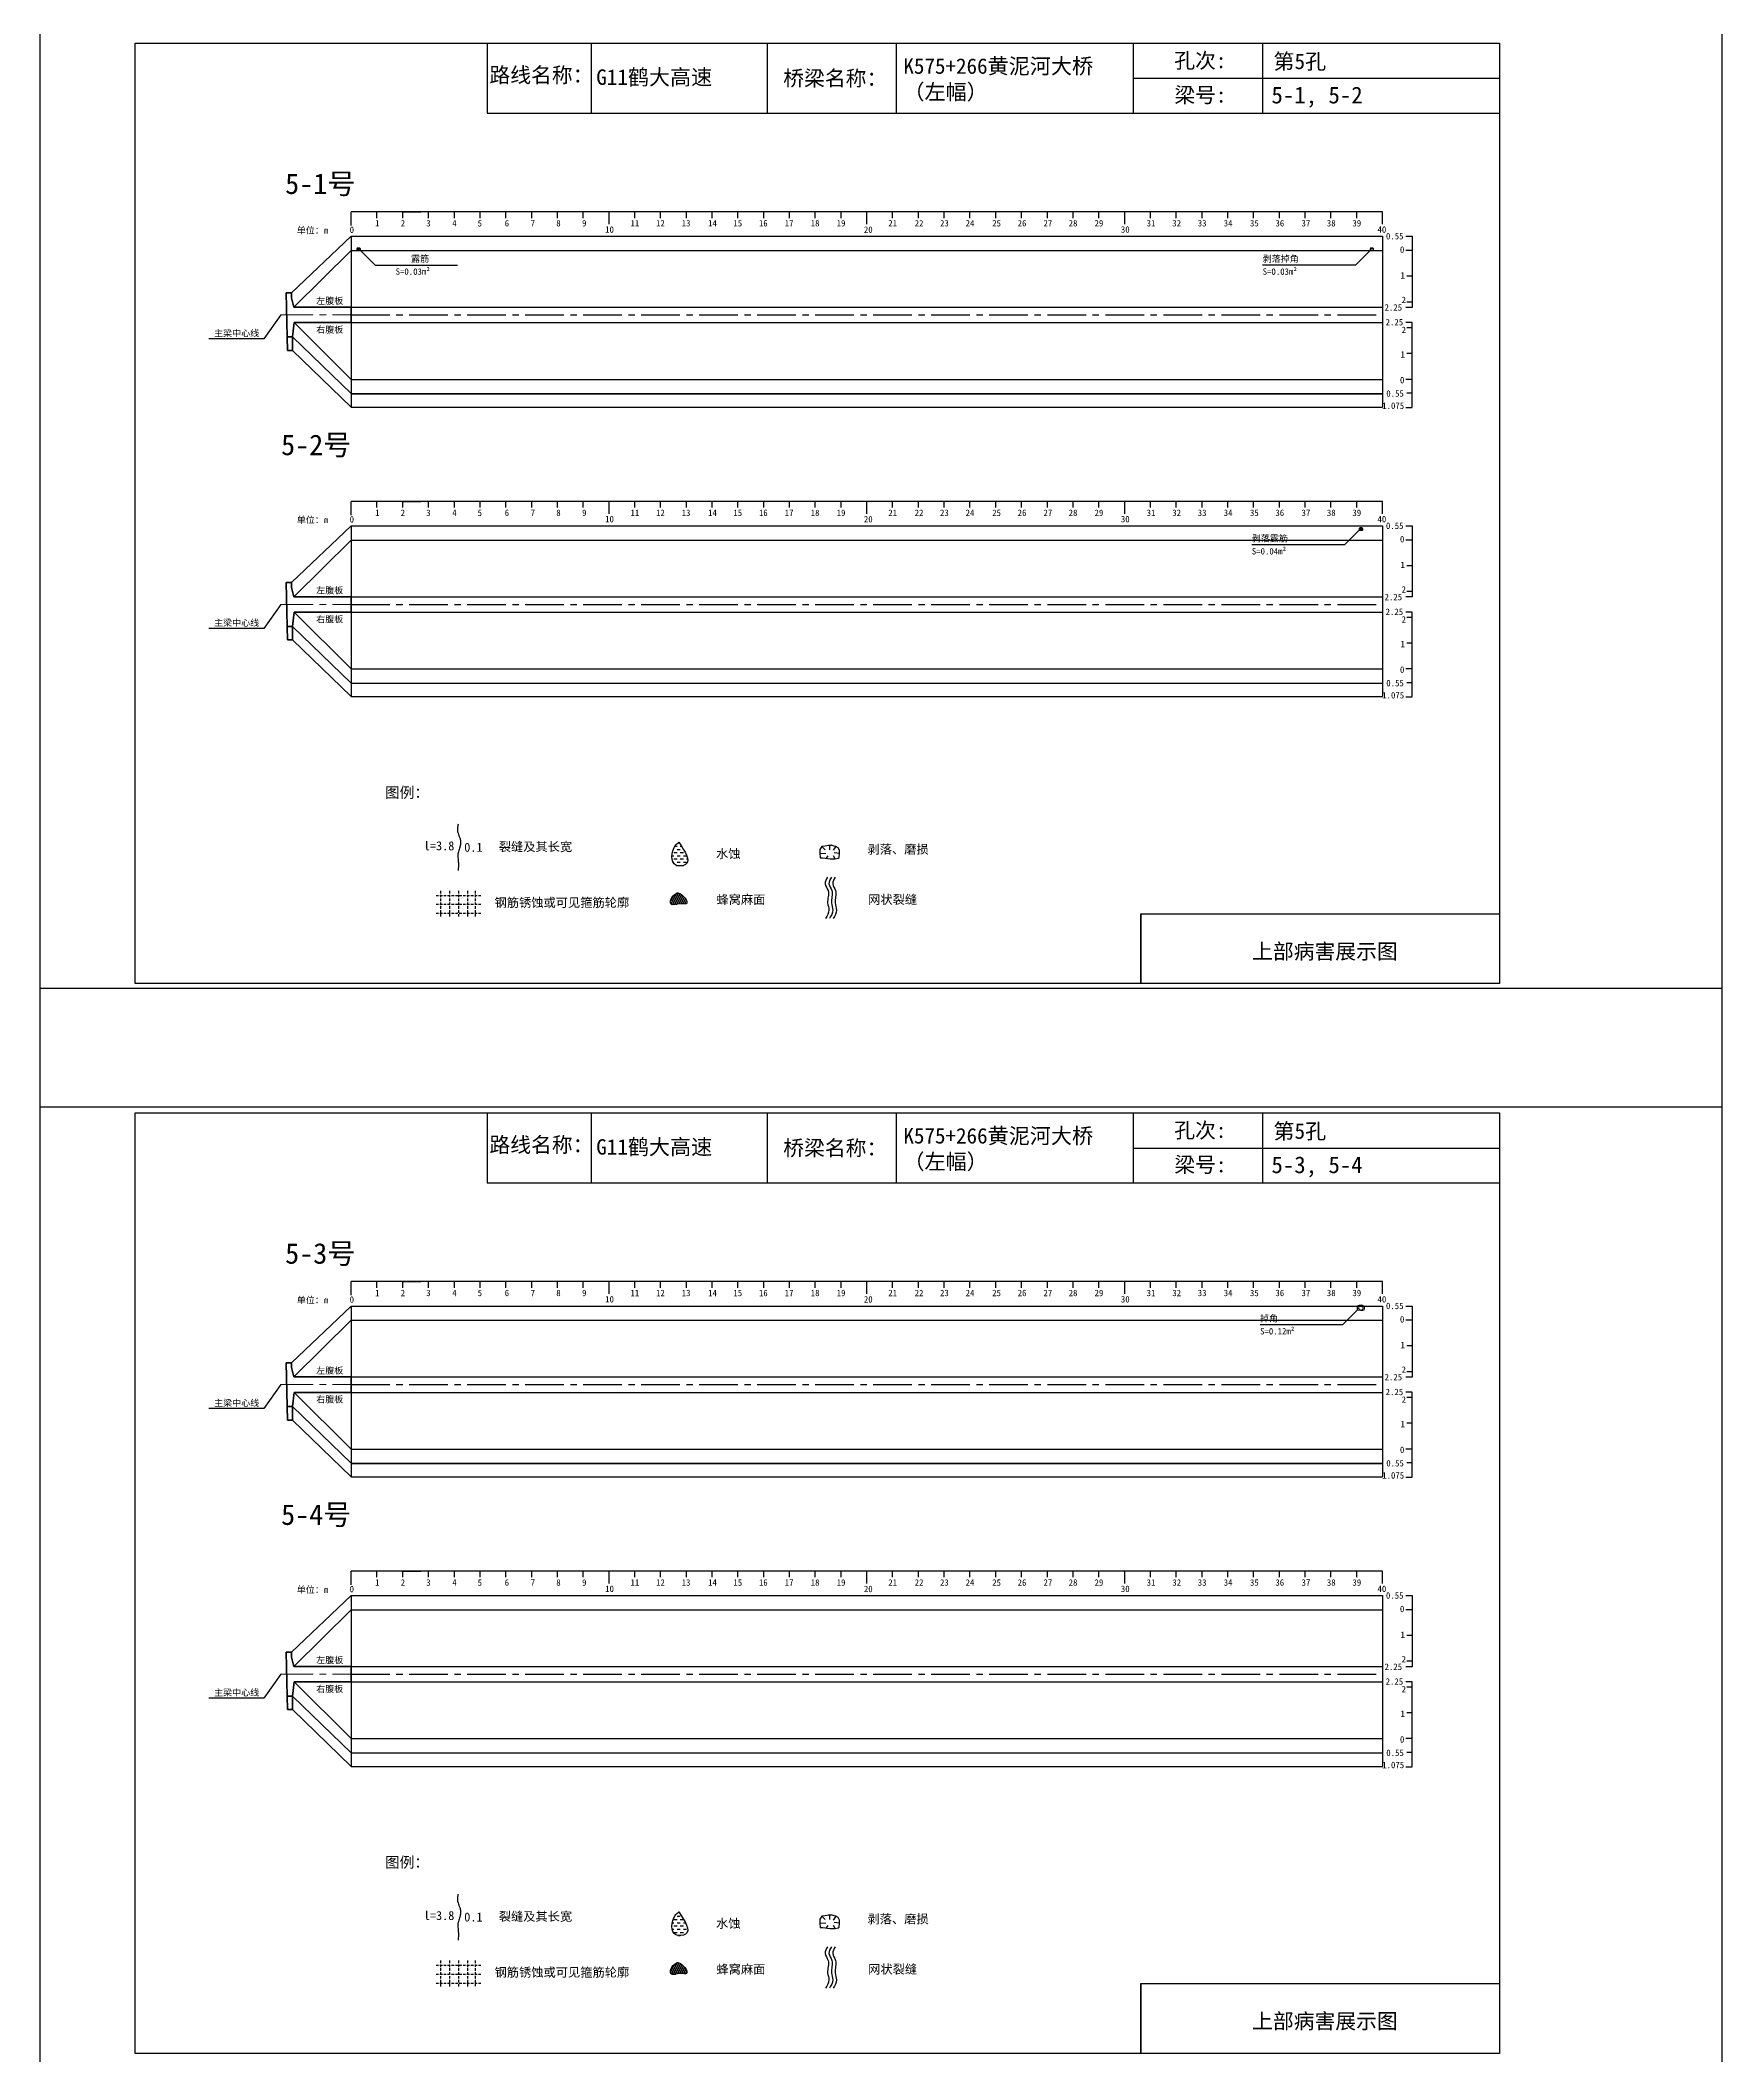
# Model space of a CAD drawing. Header units: millimetres. Extents: x -37 to 615, y -7153 to 23.
# Drawn here: x -37 to 615, y -4201 to -3419 of the extents above; entities that cross this region are included whole.
import ezdxf

# ---------------------------------------------------------------- set-up
doc = ezdxf.new("R2010")
doc.units = ezdxf.units.MM
for name, pattern in [('CENTER', [2, 1.25, -0.25, 0.25, -0.25]), ('CENTER2', [1.125, 0.75, -0.125, 0.125, -0.125]), ('DASHED', [0.75, 0.5, -0.25])]:
    doc.linetypes.add(name, pattern=pattern)
for name, color, linetype in [('加固措施', 7, 'Continuous'), ('图层1', 7, 'Continuous'), ('病害', 5, 'Continuous'), ('轮廓', 3, 'Continuous')]:
    doc.layers.add(name, color=color, linetype=linetype)
doc.layers.add('虚线', color=7, linetype='Continuous', lineweight=30)
doc.styles.get("Standard").update_dxf_attribs({"font": ''})
doc.styles.add('汉字', font='')
doc.styles.get('Standard').set_extended_font_data('SimSun')
doc.styles.get('汉字').set_extended_font_data('SimSun')
pattern_1 = [(0, (-2783.5002, -201.1734), (0.38480574, 0.76961148), [0, -0.76961148])]
pattern_2 = [(0, (-4794.9262, -487.88576), (0.38480574, 0.76961148), [0, -0.76961148])]
pattern_3 = [(0, (-2240.9707, -124.7498), (1.2467706, 1.2467706), [1.2467706, -1.2467706])]

# ---------------------------------------------------------------- blocks, each defined once
blk = doc.blocks.new('adfsd')
at = {"lineweight": -2, "ltscale": 0.5}
for p, q in [((1140.876, -3083.768), (1140.94, -3083.769)), ((1140.897, -3083.694), (1140.936, -3083.729)), ((1140.948, -3083.824), (1140.969, -3083.796)), ((1140.983, -3083.682), (1140.981, -3083.729)), ((1141.053, -3083.694), (1141.022, -3083.735)), ((1141.045, -3083.83), (1141.028, -3083.796)), ((1141.094, -3083.772), (1141.036, -3083.763))]:
    blk.add_line(p, q, dxfattribs=at)
blk.add_lwpolyline([(1141, -3083.682), (1140.967, -3083.682), (1140.934, -3083.69), (1140.897, -3083.694), (1140.876, -3083.727), (1140.876, -3083.768), (1140.88, -3083.818), (1140.905, -3083.818), (1140.991, -3083.83), (1141.045, -3083.83), (1141.078, -3083.822), (1141.09, -3083.814), (1141.094, -3083.772), (1141.094, -3083.735), (1141.078, -3083.707), (1141.053, -3083.694), (1141.033, -3083.69), (1141, -3083.678)], dxfattribs=at)
blk = doc.blocks.new('chi')
at = {"color": 0}
for p, q in [((1147.409, -3079.329), (1147.409, -3078.8)), ((1187.409, -3078.8), (1147.409, -3078.8)), ((1148.409, -3079.041), (1148.409, -3078.8)), ((1149.409, -3079.041), (1149.409, -3078.8)), ((1149.409, -3078.8), (1150.109, -3078.8)), ((1150.409, -3079.041), (1150.409, -3078.8)), ((1151.409, -3079.041), (1151.409, -3078.8)), ((1152.409, -3079.041), (1152.409, -3078.8)), ((1153.409, -3079.041), (1153.409, -3078.8)), ((1154.409, -3079.041), (1154.409, -3078.8)), ((1155.409, -3079.041), (1155.409, -3078.8)), ((1156.409, -3079.041), (1156.409, -3078.8)), ((1157.409, -3079.283), (1157.409, -3078.8)), ((1158.409, -3079.041), (1158.409, -3078.8)), ((1159.409, -3079.041), (1159.409, -3078.8)), ((1160.409, -3079.041), (1160.409, -3078.8)), ((1161.409, -3079.041), (1161.409, -3078.8)), ((1162.409, -3079.041), (1162.409, -3078.8)), ((1163.409, -3079.041), (1163.409, -3078.8)), ((1164.409, -3079.041), (1164.409, -3078.8)), ((1165.409, -3079.041), (1165.409, -3078.8)), ((1166.409, -3079.041), (1166.409, -3078.8)), ((1167.409, -3079.283), (1167.409, -3078.8)), ((1168.409, -3079.041), (1168.409, -3078.8)), ((1169.409, -3079.041), (1169.409, -3078.8)), ((1170.409, -3079.041), (1170.409, -3078.8)), ((1171.409, -3079.041), (1171.409, -3078.8)), ((1172.409, -3079.041), (1172.409, -3078.8)), ((1173.409, -3079.041), (1173.409, -3078.8)), ((1174.409, -3079.041), (1174.409, -3078.8)), ((1175.409, -3079.041), (1175.409, -3078.8)), ((1176.409, -3079.041), (1176.409, -3078.8)), ((1177.409, -3079.283), (1177.409, -3078.8)), ((1178.409, -3079.041), (1178.409, -3078.8)), ((1179.409, -3079.041), (1179.409, -3078.8)), ((1180.409, -3079.041), (1180.409, -3078.8)), ((1181.409, -3079.041), (1181.409, -3078.8)), ((1182.409, -3079.041), (1182.409, -3078.8)), ((1183.409, -3079.041), (1183.409, -3078.8)), ((1184.409, -3079.041), (1184.409, -3078.8)), ((1185.409, -3079.041), (1185.409, -3078.8)), ((1186.409, -3079.041), (1186.409, -3078.8)), ((1187.409, -3079.283), (1187.409, -3078.8))]:
    blk.add_line(p, q, dxfattribs=at)
for s, p in [('0', (1147.349, -3079.623)), ('1', (1148.339, -3079.368)), ('2', (1149.328, -3079.368)), ('3', (1150.319, -3079.368)), ('4', (1151.329, -3079.368)), ('5', (1152.313, -3079.368)), ('6', (1153.363, -3079.368)), ('7', (1154.37, -3079.368)), ('8', (1155.363, -3079.368)), ('9', (1156.363, -3079.368)), ('10', (1157.259, -3079.613)), ('11', (1158.242, -3079.368)), ('12', (1159.233, -3079.368)), ('13', (1160.227, -3079.368)), ('14', (1161.252, -3079.368)), ('15', (1162.233, -3079.368)), ('16', (1163.223, -3079.368)), ('17', (1164.224, -3079.368)), ('18', (1165.232, -3079.368)), ('19', (1166.238, -3079.368)), ('20', (1167.294, -3079.617)), ('21', (1168.24, -3079.368)), ('22', (1169.264, -3079.368)), ('23', (1170.247, -3079.368)), ('24', (1171.24, -3079.368)), ('25', (1172.271, -3079.368)), ('26', (1173.258, -3079.368)), ('27', (1174.261, -3079.368)), ('28', (1175.236, -3079.368)), ('29', (1176.24, -3079.368)), ('30', (1177.262, -3079.613)), ('31', (1178.261, -3079.368)), ('32', (1179.256, -3079.368)), ('33', (1180.243, -3079.368)), ('34', (1181.251, -3079.368)), ('35', (1182.269, -3079.368)), ('36', (1183.256, -3079.368)), ('37', (1184.269, -3079.368)), ('38', (1185.251, -3079.368)), ('39', (1186.242, -3079.368)), ('40', (1187.216, -3079.613))]:
    blk.add_text(s, height=0.25).set_placement(p)
blk = doc.blocks.new('kopp')
at = {"color": 0}
for p, q in [((1188.308, -3078.25), (1188.558, -3078.25)), ((1188.558, -3078.8), (1188.308, -3078.8)), ((1188.558, -3078.25), (1188.558, -3078.8)), ((1188.558, -3078.8), (1188.558, -3079.8)), ((1188.558, -3079.8), (1188.358, -3079.8)), ((1188.558, -3079.8), (1188.558, -3079.8)), ((1188.558, -3079.8), (1188.558, -3080.8)), ((1188.558, -3081.009), (1188.308, -3081.009)), ((1188.558, -3080.8), (1188.358, -3080.8)), ((1188.558, -3080.8), (1188.558, -3081.009)), ((1188.558, -3081.592), (1188.308, -3081.592)), ((1188.558, -3081.8), (1188.358, -3081.8)), ((1188.558, -3081.8), (1188.558, -3081.592)), ((1188.558, -3082.8), (1188.558, -3081.8)), ((1188.558, -3082.8), (1188.358, -3082.8)), ((1188.558, -3083.8), (1188.558, -3082.8)), ((1188.558, -3082.8), (1188.558, -3082.8)), ((1188.558, -3083.8), (1188.308, -3083.8)), ((1188.558, -3084.338), (1188.358, -3084.338)), ((1188.558, -3084.875), (1188.558, -3083.8)), ((1188.308, -3084.888), (1188.558, -3084.888))]:
    blk.add_line(p, q, dxfattribs=at)
for s, p in [('0.55', (1187.543, -3078.37)), ('0', (1188.086, -3078.891)), ('1', (1188.109, -3079.89)), ('2.25', (1187.49, -3081.135)), ('2', (1188.15, -3080.842)), ('2.25', (1187.53, -3081.708)), ('2', (1188.15, -3082.006)), ('1', (1188.109, -3082.959)), ('0.55', (1187.556, -3084.474)), ('0', (1188.086, -3083.954)), ('1.075', (1187.398, -3084.946))]:
    blk.add_text(s, height=0.25).set_placement(p)

msp = doc.modelspace()

# ---------------------------------------------------------------- hatches: boundary and pattern name
at = {"layer": '加固措施', "lineweight": -2}
h = msp.add_hatch(dxfattribs=at)
h.set_pattern_fill('DASH', color=256, scale=0.626645)
h.set_pattern_definition(pattern_3)
edge = h.paths.add_edge_path()
edge.add_spline(control_points=[(210.85, -3730.12), (210.36, -3730.55), (208.03, -3732.61), (207.41, -3740.1), (216.74, -3738.77), (213.29, -3733.7), (210.85, -3730.12)], knot_values=[0, 0, 0, 0, 3.237042, 15.187225, 21.182779, 35.601669, 35.601669, 35.601669, 35.601669], degree=3, periodic=0)
h = msp.add_hatch(dxfattribs=at)
h.set_pattern_fill('DASH', color=256, scale=0.626645)
h.set_pattern_definition(pattern_3)
edge = h.paths.add_edge_path()
edge.add_spline(control_points=[(210.85, -3730.12), (210.36, -3730.55), (208.03, -3732.61), (207.41, -3740.1), (216.74, -3738.77), (213.29, -3733.7), (210.85, -3730.12)], knot_values=[0, 0, 0, 0, 3.237042, 15.187225, 21.182779, 35.601669, 35.601669, 35.601669, 35.601669], degree=3, periodic=0)
h = msp.add_hatch(dxfattribs=at)
h.set_pattern_fill('DOTS', scale=0.696272)
h.set_pattern_definition(pattern_1)
edge = h.paths.add_edge_path()
edge.add_spline(control_points=[(210.19, -3749.78), (209.15, -3750.49), (207.68, -3751.51), (207.52, -3755.25), (211, -3753.53), (215.72, -3754.88), (212.21, -3749.7), (210.31, -3749.78), (210.19, -3749.78)], knot_values=[0, 0, 0, 0, 5.205471, 7.397577, 12.944796, 16.169923, 23.88441, 24.400432, 24.400432, 24.400432, 24.400432], degree=3, periodic=0)
h = msp.add_hatch(dxfattribs=at)
h.set_pattern_fill('DOTS', scale=0.696272)
h.set_pattern_definition(pattern_1)
edge = h.paths.add_edge_path()
edge.add_spline(control_points=[(210.19, -3749.78), (209.15, -3750.49), (207.68, -3751.51), (207.52, -3755.25), (211, -3753.53), (215.72, -3754.88), (212.21, -3749.7), (210.31, -3749.78), (210.19, -3749.78)], knot_values=[0, 0, 0, 0, 5.205471, 7.397577, 12.944796, 16.169923, 23.88441, 24.400432, 24.400432, 24.400432, 24.400432], degree=3, periodic=0)
h = msp.add_hatch(dxfattribs=at)
h.set_pattern_fill('DASH', color=256, scale=0.626645)
h.set_pattern_definition(pattern_3)
edge = h.paths.add_edge_path()
edge.add_spline(control_points=[(210.85, -4145.12), (210.36, -4145.55), (208.03, -4147.61), (207.41, -4155.1), (216.74, -4153.77), (213.29, -4148.7), (210.85, -4145.12)], knot_values=[0, 0, 0, 0, 3.237042, 15.187225, 21.182779, 35.601669, 35.601669, 35.601669, 35.601669], degree=3, periodic=0)
h = msp.add_hatch(dxfattribs=at)
h.set_pattern_fill('DASH', color=256, scale=0.626645)
h.set_pattern_definition(pattern_3)
edge = h.paths.add_edge_path()
edge.add_spline(control_points=[(210.85, -4145.12), (210.36, -4145.55), (208.03, -4147.61), (207.41, -4155.1), (216.74, -4153.77), (213.29, -4148.7), (210.85, -4145.12)], knot_values=[0, 0, 0, 0, 3.237042, 15.187225, 21.182779, 35.601669, 35.601669, 35.601669, 35.601669], degree=3, periodic=0)
h = msp.add_hatch(dxfattribs=at)
h.set_pattern_fill('DOTS', scale=0.696272)
h.set_pattern_definition(pattern_1)
edge = h.paths.add_edge_path()
edge.add_spline(control_points=[(210.19, -4164.78), (209.15, -4165.49), (207.68, -4166.51), (207.52, -4170.25), (211, -4168.53), (215.72, -4169.88), (212.21, -4164.7), (210.31, -4164.78), (210.19, -4164.78)], knot_values=[0, 0, 0, 0, 5.205471, 7.397577, 12.944796, 16.169923, 23.88441, 24.400432, 24.400432, 24.400432, 24.400432], degree=3, periodic=0)
h = msp.add_hatch(dxfattribs=at)
h.set_pattern_fill('DOTS', scale=0.696272)
h.set_pattern_definition(pattern_1)
edge = h.paths.add_edge_path()
edge.add_spline(control_points=[(210.19, -4164.78), (209.15, -4165.49), (207.68, -4166.51), (207.52, -4170.25), (211, -4168.53), (215.72, -4169.88), (212.21, -4164.7), (210.31, -4164.78), (210.19, -4164.78)], knot_values=[0, 0, 0, 0, 5.205471, 7.397577, 12.944796, 16.169923, 23.88441, 24.400432, 24.400432, 24.400432, 24.400432], degree=3, periodic=0)
at = {"layer": '病害', "lineweight": -2}
h = msp.add_hatch(dxfattribs=at)
h.set_pattern_fill('DOTS', color=4, scale=0.696272, style=0)
h.set_pattern_definition(pattern_2)
edge = h.paths.add_edge_path()
edge.add_spline(control_points=[(210.19, -3749.78), (209.15, -3750.49), (207.68, -3751.51), (207.52, -3755.25), (211, -3753.53), (215.72, -3754.88), (212.21, -3749.7), (210.31, -3749.78), (210.19, -3749.78)], knot_values=[0, 0, 0, 0, 1.041094, 1.479515, 2.588959, 3.233985, 4.776882, 4.880086, 4.880086, 4.880086, 4.880086], degree=3, periodic=0)
h = msp.add_hatch(dxfattribs=at)
h.set_pattern_fill('DOTS', color=4, scale=0.696272, style=0)
h.set_pattern_definition(pattern_2)
edge = h.paths.add_edge_path()
edge.add_spline(control_points=[(210.19, -3749.78), (209.15, -3750.49), (207.68, -3751.51), (207.52, -3755.25), (211, -3753.53), (215.72, -3754.88), (212.21, -3749.7), (210.31, -3749.78), (210.19, -3749.78)], knot_values=[0, 0, 0, 0, 1.041094, 1.479515, 2.588959, 3.233985, 4.776882, 4.880086, 4.880086, 4.880086, 4.880086], degree=3, periodic=0)
h = msp.add_hatch(dxfattribs=at)
h.set_pattern_fill('DOTS', color=4, scale=0.696272, style=0)
h.set_pattern_definition(pattern_2)
edge = h.paths.add_edge_path()
edge.add_spline(control_points=[(210.19, -4164.78), (209.15, -4165.49), (207.68, -4166.51), (207.52, -4170.25), (211, -4168.53), (215.72, -4169.88), (212.21, -4164.7), (210.31, -4164.78), (210.19, -4164.78)], knot_values=[0, 0, 0, 0, 1.041094, 1.479515, 2.588959, 3.233985, 4.776882, 4.880086, 4.880086, 4.880086, 4.880086], degree=3, periodic=0)
h = msp.add_hatch(dxfattribs=at)
h.set_pattern_fill('DOTS', color=4, scale=0.696272, style=0)
h.set_pattern_definition(pattern_2)
edge = h.paths.add_edge_path()
edge.add_spline(control_points=[(210.19, -4164.78), (209.15, -4165.49), (207.68, -4166.51), (207.52, -4170.25), (211, -4168.53), (215.72, -4169.88), (212.21, -4164.7), (210.31, -4164.78), (210.19, -4164.78)], knot_values=[0, 0, 0, 0, 1.041094, 1.479515, 2.588959, 3.233985, 4.776882, 4.880086, 4.880086, 4.880086, 4.880086], degree=3, periodic=0)

# ---------------------------------------------------------------- linework, layer by layer
at = {"color": 0, "linetype": 'ByBlock'}
for p, q in [((0, -3420.15), (529.17, -3420.15)), ((0, -3785), (0, -3420.15)), ((136.5, -3420.15), (136.5, -3447.28)), ((245.1, -3420.15), (245.1, -3447.28)), ((387.13, -3420.15), (387.13, -3447.28)), ((437.29, -3420.21), (437.29, -3447.34)), ((529.17, -3420.15), (529.17, -3785)), ((136.5, -3447.28), (529.17, -3447.28)), ((390.12, -3785), (390.12, -3757.88)), ((390.12, -3757.88), (529.17, -3757.88)), ((529.17, -3785), (0, -3785)), ((0, -3835.15), (529.17, -3835.15)), ((0, -4200), (0, -3835.15)), ((136.5, -3835.15), (136.5, -3862.28)), ((245.1, -3835.15), (245.1, -3862.28)), ((387.13, -3835.15), (387.13, -3862.28)), ((437.29, -3835.21), (437.29, -3862.34)), ((529.17, -3835.15), (529.17, -4200)), ((136.5, -3862.28), (529.17, -3862.28)), ((390.12, -4200), (390.12, -4172.88)), ((390.12, -4172.88), (529.17, -4172.88)), ((529.17, -4200), (0, -4200))]:
    msp.add_line(p, q, dxfattribs=at)
at = {"color": 0}
for p, q in [((60.65, -3517.07), (83.82, -3495.07)), ((61.57, -3522.57), (83.82, -3500.57)), ((83.82, -3495.07), (83.82, -3561.32)), ((83.82, -3495.07), (483.82, -3495.07)), ((483.82, -3495.07), (483.82, -3561.32)), ((56.57, -3525.57), (49.96, -3534.83)), ((83.82, -3522.57), (483.82, -3522.57)), ((483.82, -3522.57), (483.82, -3525.57)), ((61.64, -3528.57), (83.82, -3550.57)), ((83.82, -3528.57), (483.82, -3528.57)), ((49.96, -3534.83), (28.63, -3534.83)), ((60.99, -3534.07), (83.82, -3556.07)), ((61.09, -3539.32), (83.82, -3561.32)), ((83.82, -3550.57), (483.82, -3550.57)), ((83.82, -3556.07), (483.82, -3556.07)), ((83.82, -3556.19), (483.82, -3556.19)), ((83.82, -3561.32), (483.82, -3561.32)), ((60.65, -3629.41), (83.82, -3607.41)), ((83.82, -3607.41), (83.82, -3673.66)), ((83.82, -3607.41), (483.82, -3607.41)), ((483.82, -3607.41), (483.82, -3673.66)), ((61.57, -3634.92), (83.82, -3612.91)), ((83.82, -3612.91), (483.82, -3612.91)), ((83.82, -3634.91), (483.82, -3634.91)), ((483.82, -3634.91), (483.82, -3637.91)), ((56.57, -3637.91), (49.96, -3647.17)), ((61.64, -3640.91), (83.82, -3662.91)), ((83.82, -3640.91), (483.82, -3640.91)), ((49.96, -3647.17), (28.63, -3647.17)), ((60.99, -3646.41), (83.82, -3668.41)), ((61.09, -3651.66), (83.82, -3673.66)), ((83.82, -3662.91), (483.82, -3662.91)), ((83.82, -3668.41), (483.82, -3668.41)), ((83.82, -3673.66), (483.82, -3673.66)), ((60.65, -3932.07), (83.82, -3910.07)), ((61.57, -3937.57), (83.82, -3915.57)), ((83.82, -3910.07), (83.82, -3976.32)), ((83.82, -3910.07), (483.82, -3910.07)), ((483.82, -3910.07), (483.82, -3976.32)), ((56.57, -3940.57), (49.96, -3949.83)), ((83.82, -3937.57), (483.82, -3937.57)), ((483.82, -3937.57), (483.82, -3940.57)), ((61.64, -3943.57), (83.82, -3965.57)), ((83.82, -3943.57), (483.82, -3943.57)), ((49.96, -3949.83), (28.63, -3949.83)), ((60.99, -3949.07), (83.82, -3971.07)), ((61.09, -3954.32), (83.82, -3976.32)), ((83.82, -3965.57), (483.82, -3965.57)), ((83.82, -3971.07), (483.82, -3971.07)), ((83.82, -3971.19), (483.82, -3971.19)), ((83.82, -3976.32), (483.82, -3976.32)), ((60.65, -4044.41), (83.82, -4022.41)), ((83.82, -4022.41), (83.82, -4088.66)), ((83.82, -4022.41), (483.82, -4022.41)), ((483.82, -4022.41), (483.82, -4088.66)), ((61.57, -4049.92), (83.82, -4027.91)), ((83.82, -4027.91), (483.82, -4027.91)), ((83.82, -4049.91), (483.82, -4049.91)), ((483.82, -4049.91), (483.82, -4052.91)), ((56.57, -4052.91), (49.96, -4062.17)), ((61.64, -4055.91), (83.82, -4077.91)), ((83.82, -4055.91), (483.82, -4055.91)), ((49.96, -4062.17), (28.63, -4062.17)), ((60.99, -4061.41), (83.82, -4083.41)), ((61.09, -4066.66), (83.82, -4088.66)), ((83.82, -4077.91), (483.82, -4077.91)), ((83.82, -4083.41), (483.82, -4083.41)), ((83.82, -4088.66), (483.82, -4088.66))]:
    msp.add_line(p, q, dxfattribs=at)
for p, q in [((83.82, -3500.57), (483.82, -3500.57)), ((83.82, -3915.57), (483.82, -3915.57))]:
    msp.add_line(p, q)
at = {"color": 1, "linetype": 'DASHED'}
for p, q in [((86, -3499.87), (87.39, -3499.87)), ((86, -3500.11), (87.39, -3500.11)), ((86, -3500.36), (87.39, -3500.36)), ((86.35, -3500.6), (86.35, -3499.63)), ((86.7, -3500.6), (86.7, -3499.63)), ((87.05, -3500.6), (87.05, -3499.63)), ((474.8, -3608.38), (476.19, -3608.38)), ((474.8, -3608.62), (476.19, -3608.62)), ((474.8, -3608.86), (476.19, -3608.86)), ((475.15, -3609.11), (475.15, -3608.13)), ((475.5, -3609.11), (475.5, -3608.13)), ((475.85, -3609.11), (475.85, -3608.13))]:
    msp.add_line(p, q, dxfattribs=at)
at = {"color": 7}
for p, q in [((86, -3500.21), (86.41, -3500.21)), ((86.13, -3499.73), (86.38, -3499.95)), ((86.46, -3500.56), (86.59, -3500.38)), ((86.68, -3499.65), (86.67, -3499.95)), ((87.13, -3499.73), (86.93, -3499.99)), ((87.08, -3500.6), (86.97, -3500.38)), ((87.39, -3500.23), (87.02, -3500.17)), ((479, -3500.21), (479.41, -3500.21)), ((479.13, -3499.73), (479.38, -3499.95)), ((479.46, -3500.56), (479.59, -3500.38)), ((479.68, -3499.65), (479.67, -3499.95)), ((480.13, -3499.73), (479.93, -3499.99)), ((480.08, -3500.6), (479.97, -3500.38)), ((480.39, -3500.23), (480.02, -3500.17)), ((474.8, -3608.71), (475.21, -3608.72)), ((474.93, -3608.24), (475.18, -3608.46)), ((475.26, -3609.07), (475.39, -3608.89)), ((475.48, -3608.16), (475.47, -3608.46)), ((475.93, -3608.24), (475.73, -3608.5)), ((475.88, -3609.11), (475.77, -3608.89)), ((476.19, -3608.74), (475.82, -3608.68)), ((474, -3910.92), (474.82, -3910.93)), ((474.26, -3909.97), (474.77, -3910.41)), ((474.92, -3911.63), (475.19, -3911.27)), ((475.37, -3909.81), (475.34, -3910.41)), ((476.26, -3909.97), (475.86, -3910.49)), ((476.16, -3911.71), (475.94, -3911.27)), ((476.79, -3910.97), (476.04, -3910.85))]:
    msp.add_line(p, q, dxfattribs=at)
at = {"color": 1, "linetype": 'CENTER2', "ltscale": 20}
for p, q in [((83.82, -3525.57), (483.82, -3525.57)), ((83.82, -3637.91), (483.82, -3637.91)), ((83.82, -3940.57), (483.82, -3940.57)), ((83.82, -4052.91), (483.82, -4052.91))]:
    msp.add_line(p, q, dxfattribs=at)
at = {"color": 1, "linetype": 'DASHED', "ltscale": 2}
for p, q in [((116.71, -3750.75), (134.11, -3750.75)), ((116.71, -3750.75), (134.11, -3750.75)), ((118.45, -3749.01), (118.45, -3759.45)), ((118.45, -3749.01), (118.45, -3759.45)), ((121.93, -3749.01), (121.93, -3759.45)), ((121.93, -3749.01), (121.93, -3759.45)), ((125.41, -3749.01), (125.41, -3759.45)), ((125.41, -3749.01), (125.41, -3759.45)), ((128.89, -3749.01), (128.89, -3759.45)), ((128.89, -3749.01), (128.89, -3759.45)), ((131.87, -3748.98), (131.87, -3759.43)), ((131.87, -3748.98), (131.87, -3759.43)), ((116.71, -3754.23), (134.11, -3754.23)), ((116.71, -3754.23), (134.11, -3754.23)), ((116.71, -3757.71), (134.11, -3757.71)), ((116.71, -3757.71), (134.11, -3757.71)), ((116.71, -4165.75), (134.11, -4165.75)), ((116.71, -4165.75), (134.11, -4165.75)), ((118.45, -4164.01), (118.45, -4174.45)), ((118.45, -4164.01), (118.45, -4174.45)), ((121.93, -4164.01), (121.93, -4174.45)), ((121.93, -4164.01), (121.93, -4174.45)), ((125.41, -4164.01), (125.41, -4174.45)), ((125.41, -4164.01), (125.41, -4174.45)), ((128.89, -4164.01), (128.89, -4174.45)), ((128.89, -4164.01), (128.89, -4174.45)), ((131.87, -4163.98), (131.87, -4174.43)), ((131.87, -4163.98), (131.87, -4174.43)), ((116.71, -4169.23), (134.11, -4169.23)), ((116.71, -4169.23), (134.11, -4169.23)), ((116.71, -4172.71), (134.11, -4172.71)), ((116.71, -4172.71), (134.11, -4172.71))]:
    msp.add_line(p, q, dxfattribs=at)
at = {"color": 3, "linetype": 'ByBlock'}
for points in [[(-36.77, -3371.81), (615.38, -3371.81), (615.38, -3832.93), (-36.77, -3832.93)], [(-36.77, -3786.81), (615.38, -3786.81), (615.38, -4247.93), (-36.77, -4247.93)]]:
    msp.add_lwpolyline(points, close=True, dxfattribs=at)
at = {"color": 7}
for points in [[(86.79, -3499.65), (86.58, -3499.65), (86.37, -3499.71), (86.13, -3499.73), (86, -3499.94), (86, -3500.21), (86.03, -3500.52), (86.18, -3500.52), (86.74, -3500.6), (87.08, -3500.6), (87.29, -3500.55), (87.37, -3500.49), (87.39, -3500.23), (87.39, -3500), (87.29, -3499.81), (87.13, -3499.73), (87, -3499.71), (86.79, -3499.63)], [(87.39, -3500.6), (93.05, -3506.26), (125.05, -3506.26)], [(479, -3500.6), (473.34, -3506.26), (437.34, -3506.26)], [(479.79, -3499.65), (479.58, -3499.65), (479.37, -3499.71), (479.13, -3499.73), (479, -3499.94), (479, -3500.21), (479.03, -3500.52), (479.18, -3500.52), (479.74, -3500.6), (480.08, -3500.6), (480.29, -3500.55), (480.37, -3500.49), (480.39, -3500.23), (480.39, -3500), (480.29, -3499.81), (480.13, -3499.73), (480, -3499.71), (479.79, -3499.63)], [(474.8, -3609.11), (469.14, -3614.76), (433.14, -3614.76)], [(475.59, -3608.16), (475.38, -3608.16), (475.17, -3608.21), (474.93, -3608.24), (474.8, -3608.45), (474.8, -3608.71), (474.83, -3609.03), (474.98, -3609.03), (475.54, -3609.11), (475.88, -3609.11), (476.09, -3609.06), (476.17, -3609), (476.19, -3608.74), (476.19, -3608.5), (476.09, -3608.32), (475.93, -3608.24), (475.8, -3608.21), (475.59, -3608.13)], [(474, -3911.71), (468.34, -3917.36), (436.34, -3917.36)], [(475.58, -3909.81), (475.16, -3909.81), (474.74, -3909.92), (474.26, -3909.97), (474, -3910.39), (474, -3910.92), (474.05, -3911.55), (474.37, -3911.55), (475.47, -3911.71), (476.16, -3911.71), (476.58, -3911.6), (476.74, -3911.5), (476.79, -3910.97), (476.79, -3910.5), (476.58, -3910.13), (476.26, -3909.97), (476, -3909.92), (475.58, -3909.76)]]:
    msp.add_lwpolyline(points, dxfattribs=at)
for points in [[(268.59, -3743.64), (268.08, -3744.53), (267.03, -3746.33), (269.71, -3749.45), (267.97, -3753.1), (269.63, -3756.74), (268.46, -3758.65), (267.82, -3759.69)], [(268.59, -3743.64), (268.08, -3744.53), (267.03, -3746.33), (269.71, -3749.45), (267.97, -3753.1), (269.63, -3756.74), (268.46, -3758.65), (267.82, -3759.69)], [(270.07, -3743.64), (269.55, -3744.53), (268.51, -3746.33), (271.18, -3749.45), (269.44, -3753.1), (271.1, -3756.74), (269.94, -3758.65), (269.3, -3759.69)], [(270.07, -3743.64), (269.55, -3744.53), (268.51, -3746.33), (271.18, -3749.45), (269.44, -3753.1), (271.1, -3756.74), (269.94, -3758.65), (269.3, -3759.69)], [(271.52, -3743.64), (271, -3744.53), (269.96, -3746.33), (272.63, -3749.45), (270.89, -3753.1), (272.55, -3756.74), (271.39, -3758.65), (270.75, -3759.69)], [(271.52, -3743.64), (271, -3744.53), (269.96, -3746.33), (272.63, -3749.45), (270.89, -3753.1), (272.55, -3756.74), (271.39, -3758.65), (270.75, -3759.69)], [(268.59, -4158.64), (268.08, -4159.53), (267.03, -4161.33), (269.71, -4164.45), (267.97, -4168.1), (269.63, -4171.74), (268.46, -4173.65), (267.82, -4174.69)], [(268.59, -4158.64), (268.08, -4159.53), (267.03, -4161.33), (269.71, -4164.45), (267.97, -4168.1), (269.63, -4171.74), (268.46, -4173.65), (267.82, -4174.69)], [(270.07, -4158.64), (269.55, -4159.53), (268.51, -4161.33), (271.18, -4164.45), (269.44, -4168.1), (271.1, -4171.74), (269.94, -4173.65), (269.3, -4174.69)], [(270.07, -4158.64), (269.55, -4159.53), (268.51, -4161.33), (271.18, -4164.45), (269.44, -4168.1), (271.1, -4171.74), (269.94, -4173.65), (269.3, -4174.69)], [(271.52, -4158.64), (271, -4159.53), (269.96, -4161.33), (272.63, -4164.45), (270.89, -4168.1), (272.55, -4171.74), (271.39, -4173.65), (270.75, -4174.69)], [(271.52, -4158.64), (271, -4159.53), (269.96, -4161.33), (272.63, -4164.45), (270.89, -4168.1), (272.55, -4171.74), (271.39, -4173.65), (270.75, -4174.69)]]:
    msp.add_open_spline(points, degree=3, knots=[0, 0, 0, 0, 2.808133, 5.677796, 10.461234, 13.324406, 16.732801, 16.732801, 16.732801, 16.732801])
at = {"lineweight": -2}
for points in [[(210.19, -3749.78), (209.15, -3750.49), (207.68, -3751.51), (207.52, -3755.25), (211, -3753.53), (215.72, -3754.88), (212.21, -3749.7), (210.31, -3749.78), (210.19, -3749.78)], [(210.19, -3749.78), (209.15, -3750.49), (207.68, -3751.51), (207.52, -3755.25), (211, -3753.53), (215.72, -3754.88), (212.21, -3749.7), (210.31, -3749.78), (210.19, -3749.78)], [(210.19, -4164.78), (209.15, -4165.49), (207.68, -4166.51), (207.52, -4170.25), (211, -4168.53), (215.72, -4169.88), (212.21, -4164.7), (210.31, -4164.78), (210.19, -4164.78)], [(210.19, -4164.78), (209.15, -4165.49), (207.68, -4166.51), (207.52, -4170.25), (211, -4168.53), (215.72, -4169.88), (212.21, -4164.7), (210.31, -4164.78), (210.19, -4164.78)]]:
    msp.add_open_spline(points, degree=3, knots=[0, 0, 0, 0, 3.624423, 5.150725, 9.013098, 11.258664, 16.630045, 16.989336, 16.989336, 16.989336, 16.989336], dxfattribs=at)
at = {"layer": '加固措施', "lineweight": -2}
for points in [[(210.85, -3730.12), (210.36, -3730.55), (208.03, -3732.61), (207.41, -3740.1), (216.74, -3738.77), (213.29, -3733.7), (210.85, -3730.12)], [(210.85, -3730.12), (210.36, -3730.55), (208.03, -3732.61), (207.41, -3740.1), (216.74, -3738.77), (213.29, -3733.7), (210.85, -3730.12)], [(210.85, -4145.12), (210.36, -4145.55), (208.03, -4147.61), (207.41, -4155.1), (216.74, -4153.77), (213.29, -4148.7), (210.85, -4145.12)], [(210.85, -4145.12), (210.36, -4145.55), (208.03, -4147.61), (207.41, -4155.1), (216.74, -4153.77), (213.29, -4148.7), (210.85, -4145.12)]]:
    msp.add_open_spline(points, degree=3, knots=[0, 0, 0, 0, 2.028466, 9.51698, 13.274057, 22.309569, 22.309569, 22.309569, 22.309569], dxfattribs=at)
at = {"layer": '图层1', "lineweight": -2}
for points in [[(125.25, -3723.18), (125.22, -3723.39), (125.18, -3723.61), (125.07, -3724.25), (125.02, -3724.65), (124.99, -3725.22), (125, -3725.4), (125.02, -3725.69), (125.03, -3725.79), (125.06, -3726), (125.09, -3726.11), (125.19, -3726.49), (125.29, -3726.79), (125.54, -3727.43), (125.69, -3727.78), (125.96, -3728.54), (126.09, -3728.96), (126.21, -3729.66), (126.24, -3729.94), (126.25, -3730.49), (126.23, -3730.75), (126.16, -3731.26), (126.11, -3731.5), (126, -3731.97), (125.93, -3732.19), (125.76, -3732.75), (125.64, -3733.07), (125.45, -3733.67), (125.36, -3733.96), (125.27, -3734.34), (125.24, -3734.46), (125.21, -3734.68), (125.2, -3734.77), (125.18, -3734.97), (125.17, -3735.08), (125.17, -3735.46), (125.18, -3735.75), (125.23, -3736.38), (125.27, -3736.71), (125.33, -3737.3), (125.35, -3737.54), (125.38, -3738), (125.39, -3738.22), (125.4, -3738.64), (125.4, -3738.84), (125.39, -3739.46), (125.37, -3739.86), (125.32, -3740.55), (125.3, -3740.85), (125.27, -3741.15)], [(125.25, -3723.18), (125.22, -3723.39), (125.18, -3723.61), (125.07, -3724.25), (125.02, -3724.65), (124.99, -3725.22), (125, -3725.4), (125.02, -3725.69), (125.03, -3725.79), (125.06, -3726), (125.09, -3726.11), (125.19, -3726.49), (125.29, -3726.79), (125.54, -3727.43), (125.69, -3727.78), (125.96, -3728.54), (126.09, -3728.96), (126.21, -3729.66), (126.24, -3729.94), (126.25, -3730.49), (126.23, -3730.75), (126.16, -3731.26), (126.11, -3731.5), (126, -3731.97), (125.93, -3732.19), (125.76, -3732.75), (125.64, -3733.07), (125.45, -3733.67), (125.36, -3733.96), (125.27, -3734.34), (125.24, -3734.46), (125.21, -3734.68), (125.2, -3734.77), (125.18, -3734.97), (125.17, -3735.08), (125.17, -3735.46), (125.18, -3735.75), (125.23, -3736.38), (125.27, -3736.71), (125.33, -3737.3), (125.35, -3737.54), (125.38, -3738), (125.39, -3738.22), (125.4, -3738.64), (125.4, -3738.84), (125.39, -3739.46), (125.37, -3739.86), (125.32, -3740.55), (125.3, -3740.85), (125.27, -3741.15)], [(125.25, -4138.18), (125.22, -4138.39), (125.18, -4138.61), (125.07, -4139.25), (125.02, -4139.65), (124.99, -4140.22), (125, -4140.4), (125.02, -4140.69), (125.03, -4140.79), (125.06, -4141), (125.09, -4141.11), (125.19, -4141.49), (125.29, -4141.79), (125.54, -4142.43), (125.69, -4142.78), (125.96, -4143.54), (126.09, -4143.96), (126.21, -4144.66), (126.24, -4144.94), (126.25, -4145.49), (126.23, -4145.75), (126.16, -4146.26), (126.11, -4146.5), (126, -4146.97), (125.93, -4147.19), (125.76, -4147.75), (125.64, -4148.07), (125.45, -4148.67), (125.36, -4148.96), (125.27, -4149.34), (125.24, -4149.46), (125.21, -4149.68), (125.2, -4149.77), (125.18, -4149.97), (125.17, -4150.08), (125.17, -4150.46), (125.18, -4150.75), (125.23, -4151.38), (125.27, -4151.71), (125.33, -4152.3), (125.35, -4152.54), (125.38, -4153), (125.39, -4153.22), (125.4, -4153.64), (125.4, -4153.84), (125.39, -4154.46), (125.37, -4154.86), (125.32, -4155.55), (125.3, -4155.85), (125.27, -4156.15)], [(125.25, -4138.18), (125.22, -4138.39), (125.18, -4138.61), (125.07, -4139.25), (125.02, -4139.65), (124.99, -4140.22), (125, -4140.4), (125.02, -4140.69), (125.03, -4140.79), (125.06, -4141), (125.09, -4141.11), (125.19, -4141.49), (125.29, -4141.79), (125.54, -4142.43), (125.69, -4142.78), (125.96, -4143.54), (126.09, -4143.96), (126.21, -4144.66), (126.24, -4144.94), (126.25, -4145.49), (126.23, -4145.75), (126.16, -4146.26), (126.11, -4146.5), (126, -4146.97), (125.93, -4147.19), (125.76, -4147.75), (125.64, -4148.07), (125.45, -4148.67), (125.36, -4148.96), (125.27, -4149.34), (125.24, -4149.46), (125.21, -4149.68), (125.2, -4149.77), (125.18, -4149.97), (125.17, -4150.08), (125.17, -4150.46), (125.18, -4150.75), (125.23, -4151.38), (125.27, -4151.71), (125.33, -4152.3), (125.35, -4152.54), (125.38, -4153), (125.39, -4153.22), (125.4, -4153.64), (125.4, -4153.84), (125.39, -4154.46), (125.37, -4154.86), (125.32, -4155.55), (125.3, -4155.85), (125.27, -4156.15)]]:
    msp.add_open_spline(points, degree=3, knots=[0, 0, 0, 0, 0.93103, 0.93103, 2.904338, 2.904338, 3.933552, 3.933552, 4.598026, 4.598026, 5.2625, 5.2625, 6.799065, 6.799065, 8.335629, 8.335629, 9.872194, 9.872194, 10.744529, 10.744529, 11.616864, 11.616864, 12.4892, 12.4892, 13.361535, 13.361535, 14.755665, 14.755665, 16.149795, 16.149795, 16.835641, 16.835641, 17.410365, 17.410365, 17.98509, 17.98509, 19.45733, 19.45733, 20.929571, 20.929571, 21.910052, 21.910052, 22.722819, 22.722819, 23.535585, 23.535585, 25.161117, 25.161117, 26.428502, 26.428502, 26.428502, 26.428502], dxfattribs=at)
at = {"layer": '病害', "color": 5}
for p, q in [((136.5, -3420.15), (136.5, -3447.28)), ((245.1, -3420.15), (245.1, -3447.28)), ((387.13, -3420.15), (387.13, -3447.28)), ((529.17, -3420.15), (529.17, -3447.28)), ((136.5, -3447.28), (386.58, -3447.28)), ((386.58, -3447.28), (529.17, -3447.28)), ((390.12, -3757.88), (529.17, -3757.88)), ((390.12, -3757.88), (390.12, -3785)), ((529.17, -3757.88), (529.17, -3785)), ((136.5, -3835.15), (136.5, -3862.28)), ((245.1, -3835.15), (245.1, -3862.28)), ((387.13, -3835.15), (387.13, -3862.28)), ((529.17, -3835.15), (529.17, -3862.28)), ((136.5, -3862.28), (386.58, -3862.28)), ((386.58, -3862.28), (529.17, -3862.28)), ((390.12, -4172.88), (529.17, -4172.88)), ((390.12, -4172.88), (390.12, -4200)), ((529.17, -4172.88), (529.17, -4200))]:
    msp.add_line(p, q, dxfattribs=at)
at = {"layer": '病害', "color": 0}
for p, q in [((176.83, -3420.15), (176.83, -3447.28)), ((295.25, -3420.15), (295.25, -3447.28)), ((387.14, -3433.77), (529.17, -3433.77)), ((176.83, -3835.15), (176.83, -3862.28)), ((295.25, -3835.15), (295.25, -3862.28)), ((387.14, -3848.77), (529.17, -3848.77))]:
    msp.add_line(p, q, dxfattribs=at)
at = {"layer": '虚线', "linetype": 'CENTER', "lineweight": 18, "ltscale": 10}
for p, q in [((56.57, -3525.57), (83.82, -3525.57)), ((56.57, -3637.91), (83.82, -3637.91)), ((56.57, -3940.57), (83.82, -3940.57)), ((56.57, -4052.91), (83.82, -4052.91))]:
    msp.add_line(p, q, dxfattribs=at)
at = {"layer": '轮廓', "color": 5, "lineweight": 35}
for p, q in [((58.99, -3534.07), (58.65, -3517.07)), ((58.65, -3517.07), (60.65, -3517.07)), ((60.69, -3518.95), (60.65, -3517.07)), ((61.57, -3522.57), (60.69, -3518.95)), ((83.82, -3522.57), (61.57, -3522.57)), ((83.82, -3528.57), (83.82, -3522.57)), ((60.99, -3534.07), (61.63, -3528.57)), ((83.82, -3528.57), (61.63, -3528.57)), ((58.99, -3534.07), (60.99, -3534.07)), ((59.09, -3539.32), (58.99, -3534.07)), ((59.09, -3539.32), (61.09, -3539.32)), ((61.09, -3539.32), (60.99, -3534.07)), ((58.99, -3646.41), (58.65, -3629.41)), ((58.65, -3629.41), (60.65, -3629.41)), ((60.69, -3631.29), (60.65, -3629.41)), ((61.57, -3634.92), (60.69, -3631.29)), ((83.82, -3634.92), (61.57, -3634.92)), ((83.82, -3640.92), (83.82, -3634.92)), ((60.99, -3646.41), (61.63, -3640.91)), ((83.82, -3640.91), (61.63, -3640.91)), ((58.99, -3646.41), (60.99, -3646.41)), ((59.09, -3651.66), (58.99, -3646.41)), ((61.09, -3651.66), (60.99, -3646.41)), ((59.09, -3651.66), (61.09, -3651.66)), ((58.99, -3949.07), (58.65, -3932.07)), ((58.65, -3932.07), (60.65, -3932.07)), ((60.69, -3933.95), (60.65, -3932.07)), ((61.57, -3937.57), (60.69, -3933.95)), ((83.82, -3937.57), (61.57, -3937.57)), ((83.82, -3943.57), (83.82, -3937.57)), ((60.99, -3949.07), (61.63, -3943.57)), ((83.82, -3943.57), (61.63, -3943.57)), ((58.99, -3949.07), (60.99, -3949.07)), ((59.09, -3954.32), (58.99, -3949.07)), ((59.09, -3954.32), (61.09, -3954.32)), ((61.09, -3954.32), (60.99, -3949.07)), ((58.99, -4061.41), (58.65, -4044.41)), ((58.65, -4044.41), (60.65, -4044.41)), ((60.69, -4046.29), (60.65, -4044.41)), ((61.57, -4049.92), (60.69, -4046.29)), ((83.82, -4049.92), (61.57, -4049.92)), ((83.82, -4055.92), (83.82, -4049.92)), ((60.99, -4061.41), (61.63, -4055.91)), ((83.82, -4055.91), (61.63, -4055.91)), ((58.99, -4061.41), (60.99, -4061.41)), ((59.09, -4066.66), (58.99, -4061.41)), ((61.09, -4066.66), (60.99, -4061.41)), ((59.09, -4066.66), (61.09, -4066.66))]:
    msp.add_line(p, q, dxfattribs=at)

# ---------------------------------------------------------------- block references
for name, p, xscale, yscale, zscale in [('chi', (-11390.27, 27302.43), 9.999999999994273, 9.999999999994273, 9.999999999994273), ('kopp', (-11390.27, 27287.43), 9.999999999994273, 9.999999999994273, 9.999999999994273), ('chi', (-11390.27, 27190.09), 9.999999999994273, 9.999999999994273, 9.999999999994273), ('kopp', (-11390.27, 27175.09), 9.999999999994273, 9.999999999994273, 9.999999999994273), ('adfsd', (-39452.38, 103622.64), 34.81359766870787, 34.81359766870787, 34.81359766870787), ('adfsd', (-39452.38, 103622.64), 34.81359766870787, 34.81359766870787, 34.81359766870787), ('chi', (-11390.27, 26887.43), 9.999999999994273, 9.999999999994273, 9.999999999994273), ('kopp', (-11390.27, 26872.43), 9.999999999994273, 9.999999999994273, 9.999999999994273), ('chi', (-11390.27, 26775.09), 9.999999999994273, 9.999999999994273, 9.999999999994273), ('kopp', (-11390.27, 26760.09), 9.999999999994273, 9.999999999994273, 9.999999999994273), ('adfsd', (-39452.38, 103207.64), 34.81359766870787, 34.81359766870787, 34.81359766870787), ('adfsd', (-39452.38, 103207.64), 34.81359766870787, 34.81359766870787, 34.81359766870787)]:
    msp.add_blockref(name, p, dxfattribs=dict(xscale=xscale, yscale=yscale, zscale=zscale))

# ---------------------------------------------------------------- texts
for s, p in [('单位：m', (62.7, -3494.01)), ('左腹板', (70.24, -3521.36)), ('主梁中心线', (30.63, -3533.92)), ('右腹板', (70.24, -3532.53)), ('单位：m', (62.7, -3606.35)), ('左腹板', (70.24, -3633.7)), ('主梁中心线', (30.63, -3646.27)), ('右腹板', (70.24, -3644.87)), ('单位：m', (62.7, -3909.01)), ('左腹板', (70.24, -3936.36)), ('主梁中心线', (30.63, -3948.92)), ('右腹板', (70.24, -3947.53)), ('单位：m', (62.7, -4021.35)), ('左腹板', (70.24, -4048.7)), ('右腹板', (70.24, -4059.87)), ('主梁中心线', (30.63, -4061.27))]:
    msp.add_text(s, height=2.5).set_placement(p)
at = {"color": 7}
for s, p in [('露筋', (107.05, -3505.01)), ('剥落掉角', (437.34, -3505.01)), ('S=0.03m²', (101.05, -3510.01)), ('S=0.03m²', (437.34, -3510.01)), ('剥落露筋', (433.14, -3613.51)), ('S=0.04m²', (433.14, -3618.51)), ('掉角', (436.34, -3916.11)), ('S=0.12m²', (436.34, -3921.11))]:
    msp.add_text(s, height=2.5, dxfattribs=at).set_placement(p)
at = {"linetype": 'ByBlock', "attachment_point": 1, "style": '汉字'}
for s, insert, char_height, width in [('{\\C0;第5孔}', (441.52, -3424.22), 6, 77.4135), ('{\\C0;G11鹤大高速}', (178.87, -3430.32), 6, 62.8604), ('K575+266黄泥河大桥（左幅）', (298, -3426.03), 6, 87.5474), ('{\\C0;5-1, 5-2}', (440.75, -3437.02), 6.5, 84.1186), ('{\\C0;5-1号}', (58.2, -3470.66), 8, 49.3496), ('{\\C0;5-2号}', (56.63, -3571.99), 8, 49.3496), ('{\\C0;第5孔}', (441.52, -3839.22), 6, 77.4135), ('{\\C0;G11鹤大高速}', (178.87, -3845.32), 6, 62.8604), ('K575+266黄泥河大桥（左幅）', (298, -3841.03), 6, 87.5474), ('{\\C0;5-3, 5-4}', (440.75, -3852.02), 6.5, 84.1186), ('{\\C0;5-3号}', (58.2, -3885.66), 8, 49.3496), ('{\\C0;5-4号}', (56.63, -3986.99), 8, 49.3496)]:
    msp.add_mtext(s, dxfattribs=dict(at, insert=insert, char_height=char_height, width=width))
at = {"layer": '图层1', "style": '汉字'}
for s, p in [('孔次:', (403.05, -3429.84)), ('路线名称：', (137.42, -3435.46)), ('桥梁名称：', (251.38, -3436.71)), ('梁号:', (403.08, -3443.2)), ('上部病害展示图', (433.23, -3775.44)), ('孔次:', (403.05, -3844.84)), ('路线名称：', (137.42, -3850.46)), ('桥梁名称：', (251.38, -3851.71)), ('梁号:', (403.08, -3858.2)), ('上部病害展示图', (433.23, -4190.44))]:
    msp.add_text(s, height=5.918, dxfattribs=at).set_placement(p)
at = {"layer": '图层1', "lineweight": -2, "attachment_point": 1}
for s, insert, char_height in [('图例：', (96.91, -3708.77), 4.178), ('图例：', (96.91, -3708.77), 4.178), ('l=3.8', (111.98, -3729.79), 3.481), ('l=3.8', (111.98, -3729.79), 3.481), ('0.1', (127.65, -3730.37), 3.481), ('0.1', (127.65, -3730.37), 3.481), ('裂缝及其长宽', (141.05, -3730.12), 3.481), ('裂缝及其长宽', (141.05, -3730.12), 3.481), ('水蚀', (225.33, -3732.86), 3.481), ('水蚀', (225.33, -3732.86), 3.481), ('剥落、磨损', (284.06, -3731.11), 3.481), ('剥落、磨损', (284.06, -3731.11), 3.481), ('钢筋锈蚀或可见箍筋轮廓', (139.42, -3751.79), 3.4814), ('钢筋锈蚀或可见箍筋轮廓', (139.42, -3751.79), 3.4814), ('蜂窝麻面', (225.48, -3750.62), 3.481), ('蜂窝麻面', (225.48, -3750.62), 3.481), ('网状裂缝', (284.32, -3750.61), 3.481), ('网状裂缝', (284.32, -3750.61), 3.481), ('图例：', (96.91, -4123.77), 4.178), ('图例：', (96.91, -4123.77), 4.178), ('l=3.8', (111.98, -4144.79), 3.481), ('l=3.8', (111.98, -4144.79), 3.481), ('0.1', (127.65, -4145.37), 3.481), ('0.1', (127.65, -4145.37), 3.481), ('裂缝及其长宽', (141.05, -4145.12), 3.481), ('裂缝及其长宽', (141.05, -4145.12), 3.481), ('水蚀', (225.33, -4147.86), 3.481), ('水蚀', (225.33, -4147.86), 3.481), ('剥落、磨损', (284.06, -4146.11), 3.481), ('剥落、磨损', (284.06, -4146.11), 3.481), ('钢筋锈蚀或可见箍筋轮廓', (139.42, -4166.79), 3.4814), ('钢筋锈蚀或可见箍筋轮廓', (139.42, -4166.79), 3.4814), ('蜂窝麻面', (225.48, -4165.62), 3.481), ('蜂窝麻面', (225.48, -4165.62), 3.481), ('网状裂缝', (284.32, -4165.61), 3.481), ('网状裂缝', (284.32, -4165.61), 3.481)]:
    msp.add_mtext(s, dxfattribs=dict(at, insert=insert, char_height=char_height))

doc.saveas('drawing.dxf')
